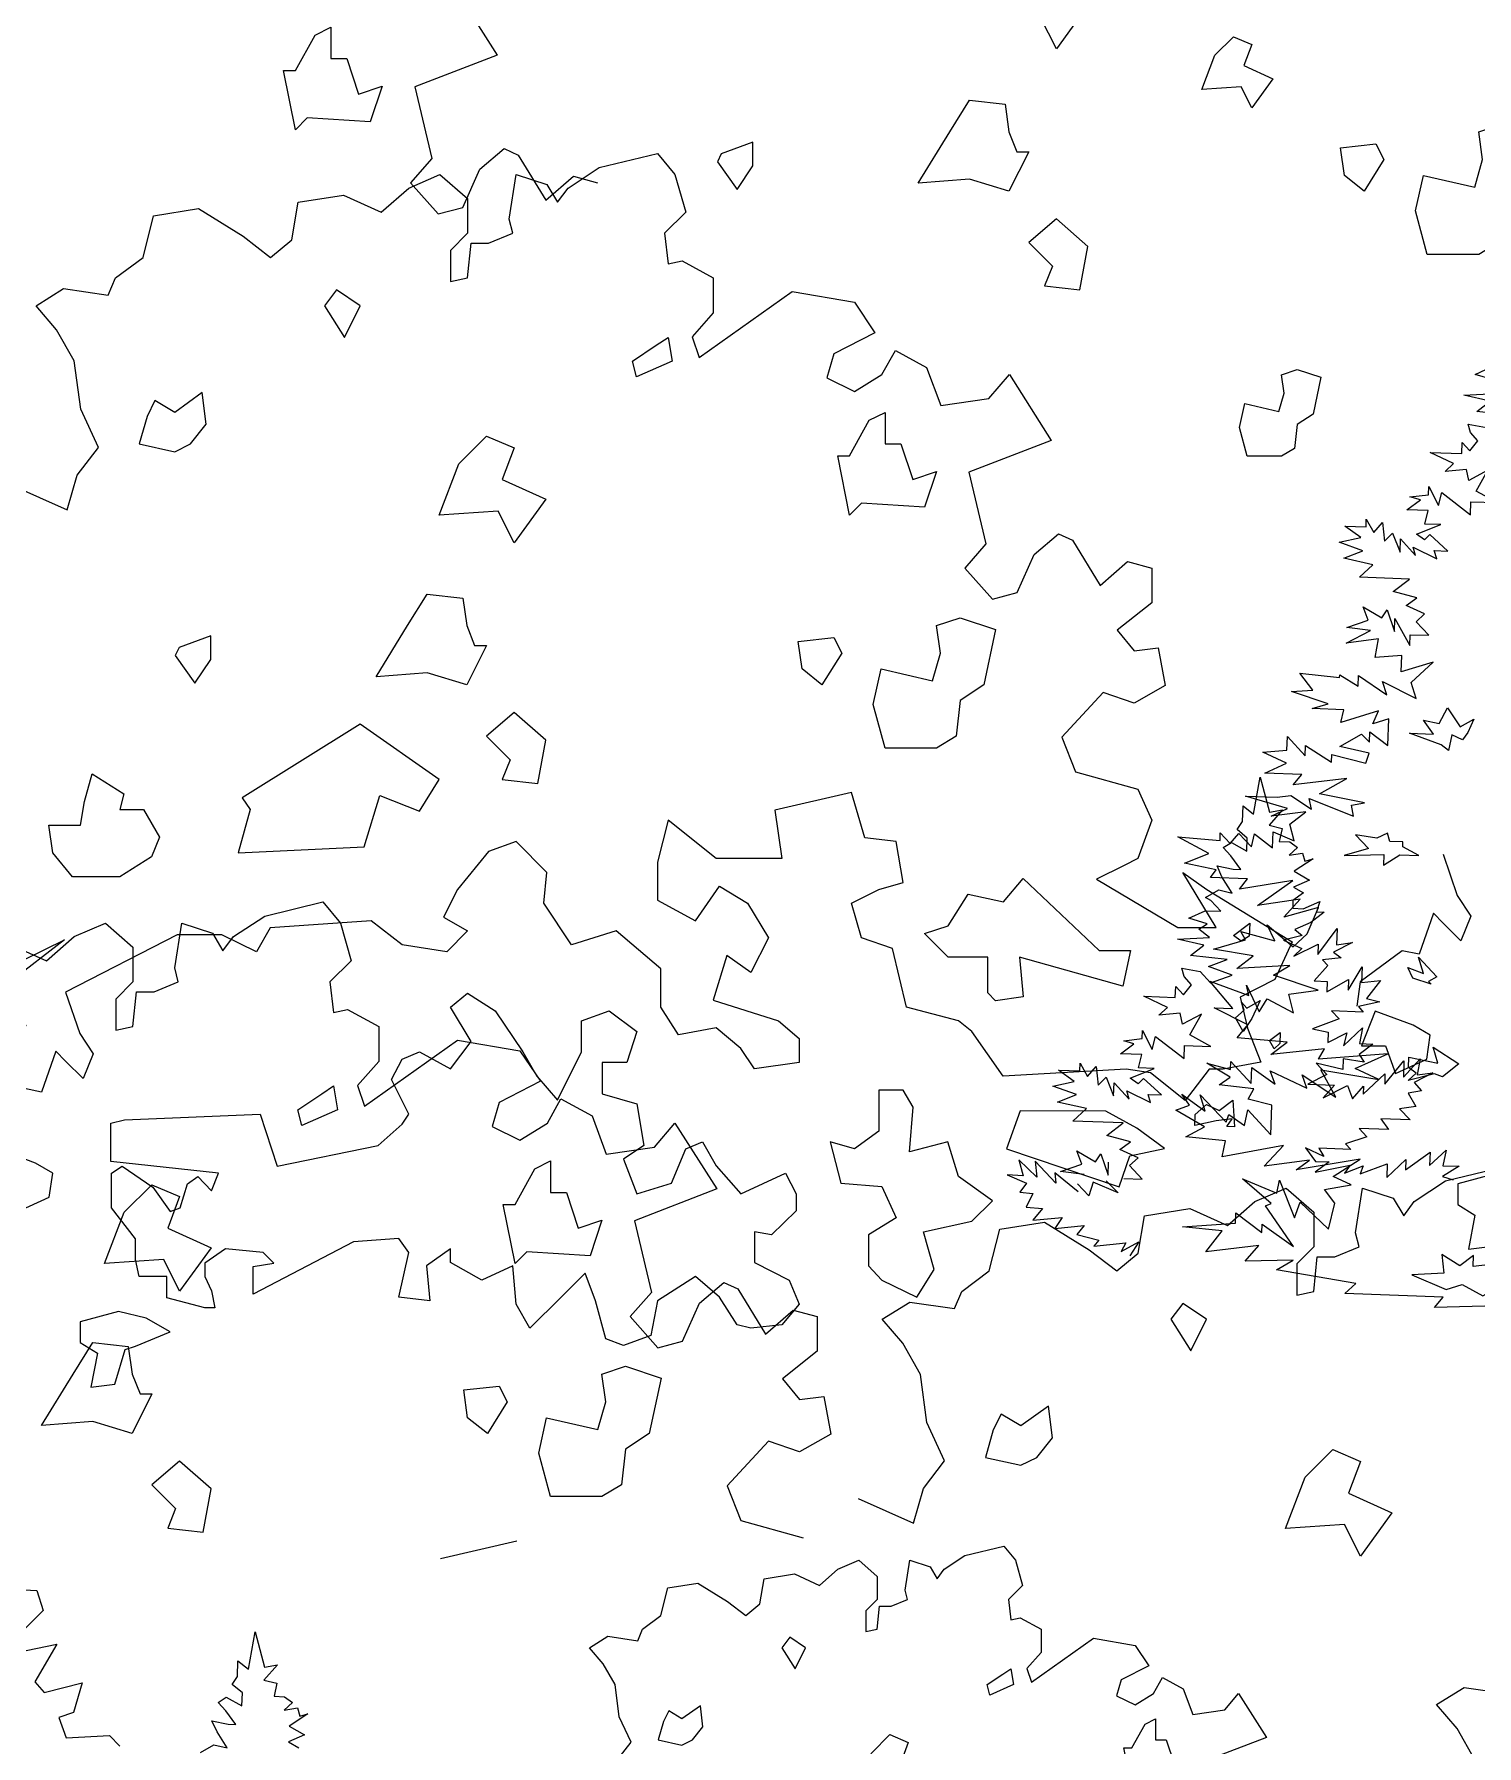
# Model space of a CAD drawing. Header units: inches. Extents: x -11 to 128, y 7 to 56.
# Drawn here: x 46.203 to 46.853, y 22.481 to 23.252 of the extents above; entities that cross this region are included whole.
import ezdxf

# ---------------------------------------------------------------- set-up
doc = ezdxf.new("R2010")
doc.units = ezdxf.units.IN
doc.header["$MEASUREMENT"] = 0
doc.layers.add('CAY', color=94, linetype='Continuous')
doc.layers.add('CAY-3', color=61, linetype='Continuous')
picture_1 = doc.add_image_def('image1.jpg', size_in_pixel=(1680, 1093))

# ---------------------------------------------------------------- blocks, each defined once
blk = doc.blocks.new('A$C76451831')
at = {"layer": 'CAY'}
for p, q in [((2471.8, 2031.9), (2478.5, 2069.3)), ((2478.5, 2069.3), (2487.7, 2034.1)), ((2460.6, 2024.6), (2461.2, 2040.4)), ((2461.2, 2040.4), (2471.8, 2031.9)), ((2500.9, 2036.3), (2487.3, 2020.9)), ((2487.7, 2034.1), (2500.9, 2036.3)), ((2455.4, 2016.6), (2460.6, 2024.6)), ((2465.5, 2008.1), (2455.4, 2016.6)), ((2487.3, 2020.9), (2500.3, 2017.8)), ((2500.3, 2017.8), (2497.6, 2004.7)), ((2441.2, 1998.5), (2449.5, 2003.7)), ((2449, 1990.1), (2441.2, 1998.5)), ((2449.5, 2003.7), (2465, 1995)), ((2465, 1995), (2465.5, 2008.1)), ((2497.6, 2004.7), (2508, 2004.3)), ((2515.9, 1998.6), (2507.5, 1990.8)), ((2507.5, 1990.8), (2520.7, 1993)), ((2508, 2004.3), (2515.9, 1998.6)), ((2520.7, 1993), (2523.1, 1984.8)), ((2435.1, 1980.1), (2451.3, 1976.8)), ((2440.1, 1969.1), (2435.1, 1980.1)), ((2459, 1976.6), (2449, 1990.1)), ((2451.3, 1976.8), (2459, 1976.6)), ((2531.4, 1987.2), (2512.4, 1974.7)), ((2512.4, 1974.7), (2527.9, 1966)), ((2523.1, 1984.8), (2531.4, 1987.2)), ((2450.4, 1952.9), (2440.1, 1969.1)), ((2527.9, 1966), (2511.8, 1958.9)), ((2511.8, 1958.9), (2522, 1953.1)), ((1479.9, 1929.8), (1538.3, 1944)), ((1538.3, 1944), (1555.9, 1922.7)), ((2423.5, 1948.4), (2437, 1956)), ((2428.9, 1945.4), (2423.5, 1948.4)), ((2438.9, 1934.7), (2428.9, 1945.4)), ((2437, 1956), (2450.4, 1952.9)), ((2511.3, 1945.3), (2511.1, 1937.6)), ((2522, 1953.1), (2511.3, 1945.3)), ((2521.5, 1937.2), (2538.1, 1944.4)), ((2538.1, 1944.4), (2535, 1934)), ((1448.6, 1909.2), (1479.9, 1929.8)), ((2407, 1927.6), (2423.1, 1935.2)), ((2425.3, 1922), (2407, 1927.6)), ((2423.1, 1935.2), (2438.9, 1934.7)), ((2511.1, 1937.6), (2521.5, 1937.2)), ((2529.2, 1923.4), (2513.1, 1916.2)), ((2542.7, 1933.8), (2529.2, 1923.4)), ((2535, 1934), (2542.7, 1933.8)), ((1261.1, 1885), (1288.9, 1909.2)), ((1288.9, 1909.2), (1320.1, 1922.7)), ((1320.1, 1922.7), (1347.8, 1898.6)), ((1389.7, 1877.9), (1396.8, 1922.7)), ((1396.8, 1922.7), (1427.4, 1912.7)), ((1427.4, 1912.7), (1438, 1895)), ((1438, 1895), (1448.6, 1909.2)), ((1555.9, 1922.7), (1566.6, 1885)), ((2395.4, 1906.7), (2427.6, 1908.3)), ((2421.9, 1900.8), (2395.4, 1906.7)), ((2417, 1916.8), (2425.3, 1922)), ((2427.6, 1908.3), (2417, 1916.8)), ((2520.6, 1910.5), (2501.8, 1905.7)), ((2501.8, 1905.7), (2520.1, 1897.4)), ((2513.1, 1916.2), (2520.6, 1910.5)), ((2536.2, 1891.4), (2555.7, 1917.4)), ((2555.7, 1917.4), (2555.1, 1901.1)), ((1223.4, 1902.1), (1261.1, 1885)), ((1347.8, 1898.6), (1347.8, 1863.8)), ((2408.4, 1890.4), (2421.9, 1900.8)), ((2445.4, 1886.4), (2408.4, 1890.4)), ((2512.1, 1889.5), (2536.6, 1901.8)), ((2520.1, 1897.4), (2512.1, 1889.5)), ((2536.6, 1901.8), (2536.2, 1891.4)), ((2571.1, 1903.3), (2552.1, 1893.5)), ((2552.1, 1893.5), (2559.6, 1887.8)), ((2555.1, 1901.1), (2571.1, 1903.3)), ((1393.2, 1863.8), (1389.7, 1877.9)), ((1566.6, 1885), (1545.3, 1863.8)), ((2402.2, 1869.3), (2399.8, 1877.6)), ((2399.8, 1877.6), (2418.2, 1874.2)), ((2418.2, 1874.2), (2428.7, 1862.9)), ((2426.6, 1879.3), (2445.4, 1886.4)), ((2450.3, 1870.4), (2426.6, 1879.3)), ((2546.2, 1880.1), (2532.6, 1864.8)), ((2559.6, 1887.8), (2541, 1885.8)), ((2541, 1885.8), (2546.2, 1880.1)), ((2566.7, 1855.4), (2580.6, 1878.9)), ((2580.6, 1878.9), (2580.1, 1863.1)), ((1347.8, 1863.8), (1330.7, 1846.6)), ((1369, 1853.7), (1393.2, 1863.8)), ((1545.3, 1863.8), (1548.9, 1833.1)), ((2393.3, 1848.3), (2393.7, 1859.2)), ((2393.7, 1859.2), (2401.6, 1850.7)), ((2401.6, 1850.7), (2409.6, 1860.9)), ((2409.6, 1860.9), (2402.2, 1869.3)), ((2428.7, 1862.9), (2450.3, 1870.4)), ((2532.6, 1864.8), (2545.7, 1864.3)), ((2545.3, 1853.9), (2567, 1866.3)), ((2545.7, 1864.3), (2545.3, 1853.9)), ((2567, 1866.3), (2566.7, 1855.4)), ((2580.1, 1863.1), (2599.2, 1865.2)), ((2599.2, 1865.2), (2585, 1847.1)), ((1330.7, 1846.6), (1330.7, 1815.4)), ((1347.8, 1818.9), (1351.4, 1853.7)), ((1351.4, 1853.7), (1369, 1853.7)), ((2361.6, 1849.4), (2393.3, 1848.3)), ((2385.3, 1838.2), (2361.6, 1849.4)), ((2376.8, 1830.3), (2385.3, 1838.2)), ((2598.4, 1843.9), (2577, 1839.2)), ((2577, 1839.2), (2581.8, 1833.6)), ((2585, 1847.1), (2598.4, 1843.9)), ((1548.9, 1833.1), (1563, 1836)), ((1563, 1836), (1594.3, 1818.9)), ((2398.2, 1832.3), (2376.8, 1830.3)), ((2400.5, 1821.3), (2398.2, 1832.3)), ((2419.5, 1831.5), (2400.5, 1821.3)), ((2407.9, 1810.6), (2419.5, 1831.5)), ((2557.5, 1826.7), (2530.9, 1816.8)), ((2581.8, 1833.6), (2550.1, 1834.7)), ((2550.1, 1834.7), (2557.5, 1826.7)), ((1330.7, 1815.4), (1347.8, 1818.9)), ((1580.1, 1739.3), (1673.3, 1805.4)), ((1594.3, 1818.9), (1594.3, 1784.1)), ((1673.3, 1805.4), (1735.8, 1794.7)), ((2341.5, 1804.8), (2360.1, 1806.9)), ((2351.8, 1801.7), (2341.5, 1804.8)), ((2360.1, 1806.9), (2360.4, 1815)), ((2360.4, 1815), (2370.2, 1796.1)), ((2370.2, 1796.1), (2373.4, 1809.1)), ((2373.4, 1809.1), (2402, 1786.8)), ((2428.8, 1799), (2407.9, 1810.6)), ((2530.9, 1816.8), (2546.6, 1813.5)), ((2546.6, 1813.5), (2546.3, 1803.1)), ((2546.3, 1803.1), (2565.2, 1812.8)), ((2562, 1799.8), (2581.2, 1817.7)), ((2565.2, 1812.8), (2562, 1799.8)), ((2581.2, 1817.7), (2577.9, 1802)), ((1735.8, 1794.7), (1756.4, 1764.1)), ((2338.3, 1791.8), (2351.8, 1801.7)), ((2359.6, 1791), (2338.3, 1791.8)), ((2356.4, 1777.5), (2359.6, 1791)), ((2402, 1786.8), (2402.5, 1799.9)), ((2402.5, 1799.9), (2428.8, 1799)), ((2561.5, 1786.7), (2561.2, 1775.8)), ((2582.7, 1783.2), (2561.5, 1786.7)), ((2591.5, 1801.5), (2577.6, 1791.1)), ((2577.6, 1791.1), (2582.7, 1783.2)), ((2577.9, 1802), (2591.5, 1801.5)), ((2622.1, 1768.2), (2639, 1786.7)), ((2639, 1786.7), (2635.8, 1770.5)), ((1594.3, 1784.1), (1573, 1759.9)), ((2292, 1763.9), (2276.1, 1775.3)), ((2276.1, 1775.3), (2297.4, 1774.6)), ((2297.4, 1774.6), (2297.7, 1782.3)), ((2297.7, 1782.3), (2305.3, 1768.9)), ((2305.3, 1768.9), (2313.9, 1779)), ((2313.9, 1779), (2315.9, 1760.3)), ((2347.9, 1767.4), (2372.2, 1777)), ((2372.2, 1777), (2356.4, 1777.5)), ((2545.1, 1770.9), (2526.2, 1761.2)), ((2561.2, 1775.8), (2534.7, 1782.2)), ((2534.7, 1782.2), (2545.1, 1770.9)), ((2581.6, 1751.1), (2603.6, 1771.6)), ((2603.3, 1761.2), (2622.6, 1784.5)), ((2603.6, 1771.6), (2603.3, 1761.2)), ((2622.6, 1784.5), (2622.1, 1768.2)), ((2651.7, 1772.6), (2632.8, 1762.9)), ((2635.8, 1770.5), (2651.7, 1772.6)), ((1573, 1759.9), (1580.1, 1739.3)), ((1756.4, 1764.1), (1715.1, 1742.8)), ((2270.6, 1759.2), (2292, 1763.9)), ((2294.3, 1750.7), (2270.6, 1759.2)), ((2315.9, 1760.3), (2323.9, 1768.2)), ((2323.9, 1768.2), (2331.4, 1749.4)), ((2331.4, 1749.4), (2331.9, 1762.5)), ((2331.9, 1762.5), (2347.1, 1746.1)), ((2347.1, 1746.1), (2344.7, 1754.4)), ((2344.7, 1754.4), (2368.3, 1742.7)), ((2355.9, 1761.7), (2347.9, 1767.4)), ((2361.5, 1766.9), (2355.9, 1761.7)), ((2379.5, 1750.4), (2361.5, 1766.9)), ((2526.2, 1761.2), (2552.9, 1760.2)), ((2552.9, 1760.2), (2541.6, 1747.5)), ((2541.6, 1747.5), (2566, 1759.8)), ((2566, 1759.8), (2571, 1746.5)), ((2571, 1746.5), (2581.9, 1759.2)), ((2581.9, 1759.2), (2581.6, 1751.1)), ((2640.2, 1754.5), (2627, 1752.2)), ((2627, 1752.2), (2634.6, 1738.8)), ((2632.8, 1762.9), (2640.2, 1754.5)), ((1715.1, 1742.8), (1708.1, 1718.6)), ((1763.5, 1722.2), (1777.1, 1746.4)), ((1777.1, 1746.4), (1808.3, 1729.3)), ((2275, 1743.2), (2294.3, 1750.7)), ((2304.2, 1736.7), (2275, 1743.2)), ((2290.6, 1724.1), (2304.2, 1736.7)), ((2365.9, 1750.9), (2379.5, 1750.4)), ((2368.3, 1742.7), (2365.9, 1750.9)), ((2634.6, 1738.8), (2618.3, 1736.6)), ((2618.3, 1736.6), (2628.7, 1725.4)), ((1708.1, 1718.6), (1735.8, 1705.1)), ((1735.8, 1705.1), (1763.5, 1722.2)), ((1808.3, 1729.3), (1822.5, 1690.9)), ((1870.8, 1698), (1891.4, 1722.2)), ((1891.4, 1722.2), (1933.3, 1656.1)), ((2340.9, 1722.3), (2290.6, 1724.1)), ((2324.6, 1709.7), (2340.9, 1722.3)), ((2577.7, 1716.8), (2585.5, 1708.3)), ((2607.1, 1715.7), (2577.7, 1716.8)), ((2628.7, 1725.4), (2599.3, 1726.4)), ((2599.3, 1726.4), (2607.1, 1715.7)), ((2348.4, 1703.5), (2324.6, 1709.7)), ((2337.7, 1695.7), (2348.4, 1703.5)), ((2585.5, 1708.3), (2564, 1701.4)), ((2564, 1701.4), (2569.2, 1695.7)), ((1822.5, 1690.9), (1870.8, 1698)), ((2236.3, 1685.2), (2240.6, 1669.3)), ((2254.4, 1667.9), (2236.3, 1685.2)), ((2252.8, 1684.1), (2254.4, 1667.9)), ((2273.6, 1662), (2252.8, 1684.1)), ((2294.6, 1694.5), (2313.2, 1683.4)), ((2299.6, 1681.1), (2294.6, 1694.5)), ((2313.2, 1683.4), (2318.5, 1691.4)), ((2318.5, 1691.4), (2325.9, 1669.8)), ((2325.9, 1669.8), (2326.4, 1682.9)), ((2356, 1687.3), (2337.7, 1695.7)), ((2347.5, 1679.5), (2356, 1687.3)), ((2524, 1697.3), (2533.9, 1683.8)), ((2542.3, 1688.5), (2524, 1697.3)), ((2547.5, 1683.4), (2533.6, 1673)), ((2533.9, 1683.8), (2547.5, 1683.4)), ((2569.2, 1695.7), (2537.1, 1696.9)), ((2537.1, 1696.9), (2542.3, 1688.5)), ((2605.4, 1667.7), (2624.6, 1685.6)), ((2624.3, 1675.2), (2648.9, 1693)), ((2624.6, 1685.6), (2624.3, 1675.2)), ((2648.4, 1679.8), (2664.8, 1695.1)), ((2648.9, 1693), (2648.4, 1679.8)), ((2664.8, 1695.1), (2661.6, 1679.4)), ((2224.6, 1670.4), (2244.1, 1661.9)), ((2240.6, 1669.3), (2224.6, 1670.4)), ((2272.6, 1672.4), (2273.6, 1662)), ((2295.9, 1653.3), (2272.6, 1672.4)), ((2278, 1673.7), (2299.6, 1681.1)), ((2301.9, 1670.6), (2278, 1673.7)), ((2341.7, 1666.5), (2360.2, 1665.9)), ((2360.2, 1665.9), (2347.5, 1679.5)), ((2533.6, 1673), (2568.7, 1679.9)), ((2568.7, 1679.9), (2563, 1671.9)), ((2563, 1671.9), (2581.8, 1679.4)), ((2578.8, 1671.4), (2605.9, 1681.3)), ((2581.8, 1679.4), (2578.8, 1671.4)), ((2605.9, 1681.3), (2605.4, 1667.7)), ((2677.9, 1678.8), (2661.2, 1668.5)), ((2661.2, 1668.5), (2672, 1665.4)), ((2661.6, 1679.4), (2677.9, 1678.8)), ((2664.3, 1664.1), (2722.6, 1678.3)), ((1933.3, 1656.1), (1850.8, 1624.3)), ((2244.1, 1661.9), (2237.2, 1653)), ((2237.2, 1653), (2250.5, 1651.6)), ((2250.5, 1651.6), (2243.7, 1637.7)), ((2306.7, 1649.3), (2295.1, 1661.4)), ((2310.8, 1662.9), (2306.7, 1649.3)), ((2336, 1652.2), (2310.8, 1662.9)), ((2323.9, 1664.2), (2336, 1652.2)), ((2473.2, 1643.5), (2504.5, 1657)), ((2504.5, 1657), (2532.2, 1632.9)), ((2574, 1612.2), (2581.1, 1657)), ((2581.1, 1657), (2611.8, 1647)), ((2633, 1643.5), (2664.3, 1664.1)), ((2243.7, 1637.7), (2260.2, 1636.6)), ((2260.2, 1636.6), (2250.4, 1624.7)), ((2362.4, 1629.3), (2407.8, 1636.4)), ((2407.8, 1636.4), (2445.5, 1619.3)), ((2445.5, 1619.3), (2473.2, 1643.5)), ((2532.2, 1632.9), (2532.2, 1598.1)), ((2611.8, 1647), (2622.4, 1629.3)), ((2622.4, 1629.3), (2633, 1643.5)), ((1850.8, 1624.3), (1867.9, 1552.3)), ((2206.7, 1573.9), (2217.3, 1615.8)), ((2217.3, 1615.8), (2262.1, 1622.8)), ((2250.4, 1624.7), (2279.7, 1627.6)), ((2262.1, 1622.8), (2306.9, 1595.1)), ((2279.7, 1627.6), (2272.6, 1616.4)), ((2272.6, 1616.4), (2301.9, 1619.3)), ((2301.9, 1619.3), (2294.6, 1610.4)), ((2355.9, 1591.6), (2362.4, 1629.3)), ((2294.6, 1610.4), (2316.5, 1604.8)), ((2316.5, 1604.8), (2311.6, 1598.8)), ((2311.6, 1598.8), (2343.6, 1601.9)), ((2339, 1593.3), (2356.7, 1603.2)), ((2343.6, 1601.9), (2339, 1593.3)), ((2356.7, 1603.2), (2347.6, 1589.1)), ((2532.2, 1598.1), (2515.1, 1580.9)), ((2553.4, 1588), (2577.6, 1598.1)), ((2577.6, 1598.1), (2574, 1612.2)), ((2306.9, 1595.1), (2334.7, 1573.9)), ((2334.7, 1573.9), (2355.9, 1591.6)), ((2515.1, 1580.9), (2515.1, 1549.7)), ((2532.2, 1553.2), (2535.7, 1588)), ((2535.7, 1588), (2553.4, 1588)), ((1916.2, 1541.7), (1940.4, 1562.3)), ((1940.4, 1562.3), (1954.5, 1555.8)), ((2179, 1553.2), (2206.7, 1573.9)), ((1867.9, 1552.3), (1846.6, 1528.1)), ((1954.5, 1555.8), (1982.2, 1510.4)), ((2171.9, 1536.1), (2179, 1553.2)), ((2515.1, 1549.7), (2532.2, 1553.2)), ((1846.6, 1528.1), (1874.3, 1496.9)), ((1899.1, 1503.3), (1916.2, 1541.7)), ((1982.2, 1510.4), (2010, 1534.6)), ((2010, 1534.6), (2034.1, 1528.1)), ((2034.1, 1528.1), (2034.1, 1493.3)), ((2099.4, 1525.5), (2127.1, 1542.6)), ((2127.1, 1542.6), (2171.9, 1536.1)), ((2120, 1501.3), (2099.4, 1525.5)), ((1874.3, 1496.9), (1899.1, 1503.3)), ((2137.7, 1470.1), (2120, 1501.3)), ((2034.1, 1493.3), (1999.3, 1465.6)), ((1999.3, 1465.6), (2016.4, 1445)), ((2144.2, 1421.7), (2137.7, 1470.1)), ((2016.4, 1445), (2040.6, 1447.9)), ((2040.6, 1447.9), (2047.7, 1410.1)), ((3075.8, 1456.5), (3117.7, 1390.4)), ((2047.7, 1410.1), (2016.4, 1392.5)), ((2161.9, 1383.3), (2144.2, 1421.7)), ((1985.2, 1403.1), (1943.9, 1358.2)), ((2016.4, 1392.5), (1985.2, 1403.1)), ((2140.7, 1355.6), (2161.9, 1383.3)), ((3117.7, 1390.4), (3035.1, 1358.6)), ((1943.9, 1358.2), (1957.5, 1323.4)), ((3035.1, 1358.6), (3052.2, 1286.6)), ((2075.2, 1345.6), (2130.6, 1320.8)), ((2130.6, 1320.8), (2140.7, 1355.6)), ((1957.5, 1323.4), (2020, 1306.3)), ((1732.8, 1302.8), (1656.2, 1285.1)), ((3052.2, 1286.6), (3031, 1262.4)), ((3915.1, 501.1), (3898, 463.3)), ((3898, 463.3), (3863.2, 445.6)), ((3863.2, 445.6), (3870.3, 414.4)), ((3870.3, 414.4), (3883.8, 380.2)), ((3883.8, 380.2), (3846.1, 373.1)), ((3831.9, 373.1), (3807.8, 341.8)), ((3846.1, 373.1), (3831.9, 373.1))]:
    blk.add_line(p, q, dxfattribs=at)
for points in [[(2451.7, 1910.2), (2468, 1922.8), (2467.5, 1909.6), (2459.2, 1904.5)], [(2453.8, 1827.6), (2462.2, 1835.5), (2459.8, 1843.3), (2465, 1837.6), (2478.4, 1845.3), (2470.1, 1827), (2461.5, 1814.2)], [(1537.1, 1751.5), (1548.9, 1759.4), (1552.9, 1735.6), (1517.3, 1719.8), (1513.3, 1735.6)], [(2452.7, 1718.4), (2445, 1718.7), (2450.2, 1726.6), (2434.3, 1724.5), (2412.8, 1719.8), (2413.2, 1730.7), (2424.4, 1740.7), (2437.4, 1734.8), (2450.9, 1745.2)], [(1750.8, 1676.2), (1766.7, 1684.2), (1766.7, 1652.5), (1782.5, 1652.5), (1794.4, 1616.8), (1818.1, 1624.8), (1806.3, 1589.1), (1742.9, 1593.1), (1731.1, 1581.2), (1719.2, 1640.6), (1731.1, 1640.6)], [(1339.1, 1632.7), (1366.8, 1660.4), (1394.5, 1648.5), (1382.7, 1616.8), (1426.2, 1597), (1394.5, 1553.5), (1378.7, 1585.2), (1319.3, 1581.2)], [(2424.5, 1525.4), (2400.8, 1541.2), (2388.9, 1525.4), (2408.7, 1493.7)], [(1287.7, 1470.3), (1307.5, 1502), (1343.1, 1498), (1347, 1470.3), (1355, 1450.5), (1366.8, 1450.5), (1347, 1410.9), (1307.5, 1422.8), (1256, 1418.8)], [(3623.3, 1475.7), (3651, 1503.4), (3678.7, 1491.5), (3666.8, 1459.8), (3710.3, 1440), (3678.7, 1396.5), (3662.8, 1428.1), (3603.5, 1424.2)], [(1754.8, 1391.1), (1762.7, 1426.7), (1814.2, 1414.8), (1822.1, 1442.6), (1818.1, 1470.3), (1841.9, 1478.2), (1877.5, 1466.3), (1865.7, 1410.9), (1841.9, 1395), (1837.9, 1359.4), (1818.1, 1347.5), (1766.7, 1347.5)], [(1683.5, 1426.7), (1679.6, 1454.5), (1715.2, 1458.4), (1723.1, 1442.6), (1703.3, 1410.9)], [(2270.1, 1406.6), (2266.2, 1438.3), (2238.4, 1418.5), (2218.7, 1430.3), (2210.7, 1414.5), (2202.8, 1386.8), (2238.4, 1378.9), (2254.3, 1386.8)], [(2935.2, 1410.5), (2951, 1418.5), (2951, 1386.8), (2966.9, 1386.8), (2978.8, 1351.1), (3002.5, 1359.1), (2990.6, 1323.4), (2927.3, 1327.4), (2915.4, 1315.5), (2903.5, 1374.9), (2915.4, 1374.9)], [(3837.8, 1390.3), (3856.3, 1408.8), (3874.8, 1400.9), (3866.9, 1379.8), (3895.9, 1366.6), (3874.8, 1337.5), (3864.2, 1358.6), (3824.6, 1356)], [(2523.5, 1367), (2551.2, 1394.7), (2578.9, 1382.8), (2567, 1351.1), (2610.6, 1331.3), (2578.9, 1287.8), (2563.1, 1319.5), (2503.7, 1315.5)], [(1418.3, 1311.9), (1426.2, 1355.4), (1394.5, 1383.2), (1366.8, 1359.4), (1390.6, 1335.6), (1382.7, 1315.8)], [(3571.8, 1313.3), (3591.6, 1345), (3627.2, 1341), (3631.2, 1313.3), (3639.1, 1293.5), (3651, 1293.5), (3631.2, 1253.9), (3591.6, 1265.8), (3540.1, 1261.8)], [(4038.9, 1234.1), (4046.9, 1269.7), (4098.3, 1257.8), (4106.2, 1285.6), (4102.3, 1313.3), (4126, 1321.2), (4161.7, 1309.3), (4149.8, 1253.9), (4126, 1238), (4122.1, 1202.4), (4102.3, 1190.5), (4050.8, 1190.5)], [(3342.6, 1291.2), (3338.7, 1283.3), (3358.5, 1255.6), (3374.3, 1279.3), (3374.3, 1303.1)], [(3967.7, 1269.7), (3963.7, 1297.4), (3999.3, 1301.4), (4007.3, 1285.6), (3987.5, 1253.9)], [(3702.4, 1154.9), (3710.3, 1198.4), (3678.7, 1226.2), (3651, 1202.4), (3674.7, 1178.6), (3666.8, 1158.8)], [(2022.5, 1195.9), (2006.6, 1206.4), (1998.7, 1195.9), (2011.9, 1174.8)], [(2220.4, 1169.5), (2228.3, 1174.8), (2231, 1158.9), (2207.2, 1148.4), (2204.6, 1158.9)], [(1919.5, 1116.7), (1916.9, 1137.8), (1898.4, 1124.6), (1885.2, 1132.5), (1880, 1122), (1874.7, 1103.5), (1898.4, 1098.2), (1909, 1103.5)], [(2362.9, 1119.3), (2373.5, 1124.6), (2373.5, 1103.5), (2384.1, 1103.5), (2392, 1079.7), (2407.8, 1085), (2399.9, 1061.2), (2357.7, 1063.9), (2349.7, 1055.9), (2341.8, 1095.6), (2349.7, 1095.6)], [(2088.5, 1090.3), (2106.9, 1108.8), (2125.4, 1100.8), (2117.5, 1079.7), (2146.5, 1066.5), (2125.4, 1037.5), (2114.9, 1058.6), (2075.3, 1055.9)], [(3862.3, 1017), (3867.6, 1040.8), (3901.9, 1032.9), (3907.2, 1051.4), (3904.5, 1069.8), (3920.4, 1075.1), (3944.1, 1067.2), (3936.2, 1030.2), (3920.4, 1019.7), (3917.7, 995.9), (3904.5, 988), (3870.2, 988)], [(4064.6, 698.7), (4032.9, 710.2), (4056.9, 709.4), (4046.9, 723.3), (4062.7, 720.1), (4070.9, 735.6), (4083.8, 716.6), (4097.3, 724.3), (4091.3, 710.9), (4086.1, 703.4), (4075.4, 708.7), (4072.1, 693)], [(4013.2, 601.7), (4010.8, 609.9), (4000.2, 604.8), (3978.6, 608.3), (3991.7, 594.7), (3967.4, 587.4), (4007.3, 588.7), (4006.9, 577.9), (4023.2, 588.2), (4042.2, 587.5), (4026.2, 596.2), (4026.3, 601.2)], [(4054.6, 458.4), (4036.2, 464.5), (4031.1, 475.1), (4046.8, 469.1), (4041.9, 485.6), (4060.3, 465.9), (4052, 461.2)], [(4032, 374.8), (4032.4, 385.2), (4061.2, 379.2), (4056.8, 395.2), (4082.5, 378.5), (4066.1, 365.4), (4058.1, 368.4), (4031.6, 361.7), (4039.5, 369.1)], [(4138.2, 144.9), (4133.9, 163.6), (4114.9, 167), (4134.4, 179.5), (4096.7, 175.3), (4097, 186.2), (4083.5, 175.8), (4065.4, 187.3), (4067.4, 168.6), (4035.2, 167), (4069.6, 152.2), (4085.6, 157.1), (4106.5, 146), (4119.9, 153.2)]]:
    blk.add_lwpolyline(points, close=True, dxfattribs=at)
for points in [[(2492.6, 1796.8), (2487.9, 1805.1), (2498.6, 1812.9), (2498.2, 1802), (2492.6, 1796.8)], [(1232.4, 1254.5), (1251.4, 1253.4), (1257.7, 1233.4), (1232.4, 1208)], [(1240.8, 1193.3), (1271.4, 1199.6), (1249.3, 1161.6), (1258.8, 1151.1), (1296.7, 1160.6), (1288.3, 1131.1), (1273.5, 1125.8), (1280.9, 1105.7), (1324.2, 1107.9), (1334.7, 1097.3)], [(1833.2, 1082.7), (1847.4, 1101.2), (1835.6, 1126.7), (1831.3, 1159), (1819.5, 1179.8), (1805.7, 1196), (1824.2, 1207.4), (1854.1, 1203), (1858.8, 1214.4), (1877.3, 1228.2), (1884.3, 1256.1), (1914.2, 1260.8), (1944.1, 1242.4), (1962.6, 1228.2), (1976.7, 1240), (1981, 1265.2), (2011.3, 1269.9), (2036.5, 1258.5), (2054.9, 1274.6), (2075.8, 1283.7), (2094.3, 1267.5), (2094.3, 1244.3), (2082.9, 1232.9), (2082.9, 1212.1), (2094.3, 1214.4), (2096.6, 1237.6), (2108.4, 1237.6), (2124.5, 1244.3), (2122.2, 1253.8), (2126.9, 1283.7), (2147.3, 1277), (2154.4, 1265.2), (2161.5, 1274.6), (2182.3, 1288.4), (2221.2, 1297.8), (2233, 1283.7), (2240.1, 1258.5), (2225.9, 1244.3), (2228.3, 1223.9), (2237.7, 1225.8), (2258.6, 1214.4), (2258.6, 1191.2), (2244.4, 1175.1), (2249.1, 1161.4), (2311.2, 1205.4), (2352.9, 1198.3), (2366.7, 1177.9), (2339.1, 1163.7), (2334.4, 1147.6), (2352.9, 1138.5), (2371.4, 1149.9), (2380.4, 1166.1), (2401.2, 1154.7), (2410.7, 1129.1), (2442.9, 1133.8), (2456.7, 1149.9), (2484.6, 1105.9), (2429.6, 1084.7)], [(1415.5, 1090.9), (1428.9, 1098.6), (1442.4, 1095.4), (1432.1, 1111.6), (1427, 1122.6), (1443.2, 1119.4), (1450.9, 1119.1), (1441, 1132.6), (1433.1, 1141), (1441.4, 1146.2), (1457, 1137.5), (1457.5, 1150.6), (1447.3, 1159.1), (1452.6, 1167.1), (1453.1, 1182.9), (1463.7, 1174.4), (1470.5, 1211.8), (1479.7, 1176.6), (1492.9, 1178.8), (1479.2, 1163.4), (1492.2, 1160.3), (1489.5, 1147.2), (1499.9, 1146.8), (1507.9, 1141.1), (1499.4, 1133.3), (1512.7, 1135.5), (1515.1, 1127.3), (1523.3, 1129.7), (1504.3, 1117.2), (1519.9, 1108.5), (1503.8, 1101.4), (1514, 1095.6)], [(4146.1, 136.4), (4058.1, 134.1), (4066.6, 144.6), (3967.9, 148.1), (3979.1, 158.1), (3899.4, 171.8), (3916.1, 181.6), (3868, 180.6), (3881.7, 196.4), (3828.5, 190.1), (3845, 210.9), (3805.3, 215), (3858.5, 218.6), (3858.8, 229), (3884.9, 209.5), (3885.2, 217.6), (3916.5, 195.2), (3888.5, 236.1), (3894, 238.6), (3865.5, 263.2), (3899.8, 248.8), (3902.6, 261.9), (3917.6, 224.2), (3923.1, 239.9), (3951.6, 212.6), (3957.9, 238.7), (3947.6, 252.6), (3974.4, 257.1), (3956.2, 265.5), (3983.5, 283.1), (3919.2, 272.2), (3932.7, 282.1), (3887.2, 276), (3906.5, 296.7), (3844.9, 285.2), (3848.2, 301.4), (3808.5, 305.5), (3827.4, 315.3), (3798.5, 332.2), (3812.3, 337.1), (3804.5, 348.3), (3827.9, 331.1), (3823.1, 347.6), (3848.9, 320), (3851.8, 327.6), (3867.3, 316.6), (3870.6, 332.4), (3893.7, 307.5), (3894.8, 337), (3871, 343.2), (3876.8, 353.5), (3842, 357.4), (3853.2, 365.2), (3829.6, 379.1), (3853.4, 372.9), (3853.7, 381), (3874.2, 359), (3874.8, 374.8), (3898.2, 358.2), (3893.2, 371.5), (3929.8, 354.3), (3925.3, 367.6), (3958.9, 345.2), (3944, 372.4), (4002.2, 362.7), (3978.5, 373.9), (4011.2, 388.7), (3941.7, 383.4), (3947.5, 393.6), (3893.8, 387.8), (3910.1, 400.4), (3860, 404.8), (3870.8, 417.6), (3837, 434.6), (3855.6, 434), (3832.5, 461.5), (3871.9, 447), (3869.5, 457.5), (3882.2, 430.8), (3890.3, 443.7), (3916.6, 429.6), (3911.8, 448.3), (3941.4, 452.3), (3896.6, 467.5), (3912.8, 477.3), (3859.7, 474.2), (3876, 486.8), (3836.3, 493.6), (3868.4, 502.9), (3863.7, 511.2), (3897.8, 501.9), (3890.2, 518), (3916.2, 495.8), (3930.2, 508.9), (3941.6, 535.3), (3906.8, 525.6), (3923.3, 543.6), (3880.5, 537.4), (3915.8, 562.4), (3862.5, 553.9), (3870.5, 564), (3833.4, 565.3), (3839.1, 573.3), (3807.2, 579.8), (3831.5, 589.4), (3800.4, 606.4), (3842.9, 602.6), (3843.1, 610.3), (3853.2, 599.5), (3861.7, 609.7), (3874.4, 596.1), (3877.5, 609.1), (3895.6, 595.3), (3896.2, 611.2), (3917.2, 602.3), (3912.8, 618.8), (3929.1, 631.3), (3894, 627.1), (3910.6, 634.7), (3868.4, 647.1), (3900.1, 646), (3913.8, 647.7), (3934.6, 633.9), (3932.3, 644.8), (3976.9, 627), (3974.6, 637.9), (3987.8, 640.2), (3942.8, 649.4), (3970.1, 664.8), (3916.4, 658.5), (3924.9, 668.7), (3887.8, 670), (3909.5, 680.1), (3885.8, 691.3), (3909.9, 693.2), (3910.4, 706.8), (3928.3, 687.6), (3928.7, 698), (3954.8, 681.2), (3955.1, 688.9), (3989.2, 680), (3992.3, 690.3), (3963.1, 696.8), (3984.8, 709.2), (3992.7, 701.2), (3993, 711.6), (4011.1, 697.8), (4012.1, 724.6), (3996, 719.7), (4001.9, 732.6), (3963.9, 720.8), (3967.1, 733.8), (3935.4, 734.9), (3951.4, 739.8), (3914.7, 752), (3936, 753.5), (3923, 770.3), (3962.8, 766.2), (3962.9, 768.9), (3981.5, 757.4), (3981.9, 768.2), (4010.2, 748.6), (4005.7, 761.9), (4039.5, 744.9), (4034.6, 760.9), (4056.7, 781.5), (4024.6, 771.7), (4025.2, 788), (3998.4, 786.2), (4001.7, 804.7), (3969.4, 800.4), (3993.9, 813.1), (3970, 816.2), (3991.5, 823.6), (3986.5, 837), (4005.2, 825.9), (4010.4, 833.9), (4017.9, 812.3), (4018.3, 825.4), (4033.2, 798.2), (4033.6, 809), (4052.2, 808.4), (4039.5, 822), (4047.9, 829.8), (4029.6, 838.2), (4040.3, 846), (4016.5, 852.2), (4032.8, 864.8), (3982.6, 866.6), (3996.2, 879.2), (3966.9, 885.7), (3986.2, 893.2), (3962.5, 901.7), (3984, 906.4), (3968.1, 917.8), (3989.3, 917.1), (3989.6, 924.8), (3997.3, 911.4), (4005.8, 921.5), (4007.9, 902.9), (4015.9, 910.7), (4023.4, 891.9), (4023.8, 905), (4039.1, 888.6), (4036.7, 896.9), (4060.3, 885.2), (4057.8, 893.4), (4071.4, 892.9), (4053.4, 909.4), (4047.8, 904.2), (4039.8, 909.9), (4064.2, 919.5), (4048.4, 920), (4051.5, 933.5), (4030.3, 934.3), (4043.8, 944.2), (4033.4, 947.3), (4052.1, 949.4), (4052.4, 957.5), (4062.1, 938.6), (4065.3, 951.6), (4094, 929.3), (4094.4, 942.4), (4120.7, 941.5), (4099.8, 953.1), (4111.4, 974), (4092.5, 963.8), (4090.1, 974.8), (4068.8, 972.8), (4077.2, 980.7), (4053.6, 991.9), (4085.3, 990.8), (4085.6, 1001.7), (4093.5, 993.3), (4101.6, 1003.4), (4094.2, 1011.8), (4091.7, 1020.1), (4110.2, 1016.7)], [(4137.3, 1028.9), (4100.3, 1032.9), (4113.8, 1043.3), (4087.3, 1049.2), (4119.5, 1050.8)], [(4117.3, 1064.5), (4098.9, 1070.1), (4115, 1077.7)]]:
    blk.add_lwpolyline(points, dxfattribs=at)
at = {"layer": 'CAY-3'}
for p, q in [((3100.6, 1276), (3124.7, 1296.6)), ((3124.7, 1296.6), (3138.9, 1290.1)), ((3138.9, 1290.1), (3166.6, 1244.7)), ((3220.2, 1277.6), (3278.5, 1291.8)), ((3278.5, 1291.8), (3296.2, 1270.6)), ((3029.1, 1257), (3060.4, 1270.6)), ((3060.4, 1270.6), (3088.1, 1246.4)), ((3083.5, 1237.6), (3100.6, 1276)), ((3130, 1225.7), (3137, 1270.6)), ((3137, 1270.6), (3167.7, 1260.5)), ((3188.9, 1257), (3220.2, 1277.6)), ((3296.2, 1270.6), (3306.9, 1232.8)), ((3001.4, 1232.8), (3029.1, 1257)), ((3031, 1262.4), (3058.7, 1231.2)), ((3166.6, 1244.7), (3194.3, 1268.9)), ((3167.7, 1260.5), (3178.3, 1242.8)), ((3178.3, 1242.8), (3188.9, 1257)), ((3194.3, 1268.9), (3218.5, 1262.4)), ((2773.2, 1229.3), (2818.1, 1236.4)), ((2818.1, 1236.4), (2862.9, 1208.6)), ((2911.8, 1205.1), (2918.3, 1242.8)), ((2918.3, 1242.8), (2963.7, 1249.9)), ((2963.7, 1249.9), (3001.4, 1232.8)), ((3058.7, 1231.2), (3083.5, 1237.6)), ((3088.1, 1246.4), (3088.1, 1211.6)), ((2762.6, 1187.4), (2773.2, 1229.3)), ((3133.5, 1211.6), (3130, 1225.7)), ((3306.9, 1232.8), (3285.6, 1211.6)), ((2862.9, 1208.6), (2890.6, 1187.4)), ((2890.6, 1187.4), (2911.8, 1205.1)), ((3088.1, 1211.6), (3071, 1194.5)), ((3109.3, 1201.6), (3133.5, 1211.6)), ((3285.6, 1211.6), (3289.2, 1180.9)), ((2734.9, 1166.8), (2762.6, 1187.4)), ((3071, 1194.5), (3071, 1163.2)), ((3088.1, 1166.8), (3091.6, 1201.6)), ((3091.6, 1201.6), (3109.3, 1201.6)), ((3289.2, 1180.9), (3303.3, 1183.9)), ((3303.3, 1183.9), (3334.6, 1166.8)), ((2655.3, 1139), (2683, 1156.1)), ((2683, 1156.1), (2727.8, 1149.6)), ((2727.8, 1149.6), (2734.9, 1166.8)), ((3071, 1163.2), (3088.1, 1166.8)), ((3320.4, 1087.1), (3413.6, 1153.2)), ((3334.6, 1166.8), (3334.6, 1131.9)), ((3413.6, 1153.2), (3476.1, 1142.6)), ((2676, 1114.8), (2655.3, 1139)), ((3476.1, 1142.6), (3496.7, 1111.9)), ((3334.6, 1131.9), (3313.3, 1107.8)), ((2693.6, 1083.6), (2676, 1114.8)), ((3313.3, 1107.8), (3320.4, 1087.1)), ((3496.7, 1111.9), (3455.4, 1090.7)), ((2700.1, 1035.2), (2693.6, 1083.6)), ((3455.4, 1090.7), (3448.4, 1066.5)), ((3503.8, 1070), (3517.3, 1094.2)), ((3517.3, 1094.2), (3548.6, 1077.1)), ((3448.4, 1066.5), (3476.1, 1052.9)), ((3476.1, 1052.9), (3503.8, 1070)), ((3548.6, 1077.1), (3562.7, 1038.8)), ((3611.1, 1045.8), (3631.7, 1070)), ((3631.7, 1070), (3673.6, 1003.9)), ((2717.8, 996.9), (2700.1, 1035.2)), ((3562.7, 1038.8), (3611.1, 1045.8)), ((2696.6, 969.1), (2717.8, 996.9)), ((3673.6, 1003.9), (3591, 972.1)), ((2686.6, 934.3), (2696.6, 969.1)), ((3591, 972.1), (3608.1, 900.1)), ((2631.1, 959.1), (2686.6, 934.3)), ((3656.5, 889.5), (3680.7, 910.2)), ((3680.7, 910.2), (3694.8, 903.7)), ((3608.1, 900.1), (3586.9, 875.9)), ((3694.8, 903.7), (3722.5, 858.3)), ((3586.9, 875.9), (3614.6, 844.7)), ((3639.4, 851.2), (3656.5, 889.5)), ((3722.5, 858.3), (3750.2, 882.4)), ((3750.2, 882.4), (3774.4, 875.9)), ((3774.4, 875.9), (3774.4, 841.1)), ((3614.6, 844.7), (3639.4, 851.2)), ((3774.4, 841.1), (3739.6, 813.4)), ((3739.6, 813.4), (3756.7, 792.8)), ((3756.7, 792.8), (3780.9, 795.7)), ((3780.9, 795.7), (3788, 758)), ((3788, 758), (3756.7, 740.3)), ((3725.5, 750.9), (3684.2, 706.1)), ((3756.7, 740.3), (3725.5, 750.9)), ((3684.2, 706.1), (3697.8, 671.3)), ((3697.8, 671.3), (3760.3, 654.2)), ((3760.3, 654.2), (3774.4, 622.9)), ((3473.1, 650.6), (3396.5, 632.9)), ((3486.7, 605.2), (3473.1, 650.6)), ((3289.2, 622.9), (3278.5, 581)), ((3337.5, 584.6), (3289.2, 622.9)), ((3396.5, 632.9), (3403.5, 584.6)), ((3774.4, 622.9), (3760.3, 584.6)), ((3137, 601.7), (3109.3, 591.6)), ((3167.7, 570.4), (3137, 601.7)), ((3517.9, 601.7), (3486.7, 605.2)), ((3525, 560.4), (3517.9, 601.7)), ((3109.3, 591.6), (3078.1, 553.3)), ((3403.5, 584.6), (3337.5, 584.6)), ((3760.3, 584.6), (3746.7, 577.5)), ((3164.8, 539.7), (3167.7, 570.4)), ((3278.5, 581), (3278.5, 542.7)), ((3746.7, 577.5), (3719, 563.9)), ((3839, 515.2), (3805.7, 570.4)), ((3805.7, 570.4), (3829.8, 553.3)), ((3078.1, 553.3), (3063.9, 525.6)), ((3316.9, 522), (3341, 556.8)), ((3341, 556.8), (3368.8, 539.7)), ((3473.1, 539.7), (3500.8, 553.3)), ((3500.8, 553.3), (3525, 560.4)), ((3719, 563.9), (3800.7, 515.2)), ((3829.8, 553.3), (3915.1, 501.1)), ((3192.5, 497.8), (3164.8, 539.7)), ((3278.5, 542.7), (3316.9, 522)), ((3368.8, 539.7), (3390, 504.9)), ((3483.1, 504.9), (3473.1, 539.7)), ((2991.4, 522), (2890.2, 514.9)), ((3022.7, 497.8), (2991.4, 522)), ((3063.9, 525.6), (3088.1, 512)), ((3800.7, 515.2), (3839, 515.2)), ((86.7, 510.8), (100.8, 469.5)), ((2797, 507.9), (2685, 450.4)), ((2841.8, 507.9), (2797, 507.9)), ((2876.6, 490.8), (2841.8, 507.9)), ((2890.2, 514.9), (2876.6, 490.8)), ((3088.1, 512), (3067.5, 490.8)), ((3237.3, 512), (3192.5, 497.8)), ((3282.1, 473.7), (3237.3, 512)), ((3390, 504.9), (3372.3, 470.1)), ((3514.4, 494.3), (3483.1, 504.9)), ((3067.5, 490.8), (3022.7, 497.8)), ((3348.1, 487.2), (3334.6, 442.4)), ((3372.3, 470.1), (3348.1, 487.2)), ((3528.5, 435.3), (3514.4, 494.3)), ((100.8, 469.5), (114.4, 448.9)), ((3282.1, 435.3), (3282.1, 473.7)), ((76.8, 451.7), (62.5, 410.5)), ((86.7, 441.8), (76.8, 451.7)), ((114.4, 448.9), (104.4, 424.1)), ((2685, 450.4), (2699.2, 409.1)), ((3071, 435.3), (3088.1, 449.5)), ((3088.1, 449.5), (3115.8, 431.8)), ((104.4, 424.1), (86.7, 441.8)), ((3091.6, 401.1), (3071, 435.3)), ((3115.8, 431.8), (3143.5, 390.5)), ((3202.5, 421.8), (3230.2, 431.8)), ((3230.2, 431.8), (3257.9, 411.1)), ((3299.8, 407.6), (3282.1, 435.3)), ((3334.6, 442.4), (3400, 421.8)), ((3580.4, 421.8), (3528.5, 435.3)), ((45.4, 414.1), (3.5, 382.8)), ((62.5, 410.5), (45.4, 414.1)), ((3202.5, 390.5), (3202.5, 421.8)), ((3337.5, 414.7), (3299.8, 407.6)), ((3362.3, 394), (3337.5, 414.7)), ((3400, 421.8), (3420.6, 404.1)), ((3594, 411.1), (3580.4, 421.8)), ((2699.2, 409.1), (2712.7, 388.5)), ((3071, 373.4), (3091.6, 401.1)), ((3257.9, 411.1), (3247.9, 379.9)), ((3420.6, 404.1), (3420.6, 379.9)), ((3625.2, 366.3), (3594, 411.1)), ((3.5, 382.8), (0, 358.6)), ((2675.1, 391.3), (2660.8, 350.1)), ((2685, 381.4), (2675.1, 391.3)), ((2702.7, 363.7), (2685, 381.4)), ((2712.7, 388.5), (2702.7, 363.7)), ((3012, 362.8), (3022.7, 383.4)), ((3022.7, 383.4), (3039.8, 390.5)), ((3039.8, 390.5), (3071, 373.4)), ((3143.5, 390.5), (3157.7, 366.3)), ((3178.3, 342.1), (3202.5, 390.5)), ((3223.1, 379.9), (3223.1, 348.6)), ((3247.9, 379.9), (3223.1, 379.9)), ((3375.8, 373.4), (3362.3, 394)), ((3420.6, 379.9), (3375.8, 373.4)), ((3029.1, 328), (3012, 362.8)), ((3157.7, 366.3), (3178.3, 342.1)), ((3748.8, 373.1), (3625.2, 366.3)), ((3773, 369.5), (3748.8, 373.1)), ((3807.8, 341.8), (3773, 369.5)), ((2660.8, 350.1), (2643.7, 353.7)), ((3223.1, 348.6), (3257.9, 338.6)), ((2744, 322.4), (2880.2, 328)), ((2880.2, 328), (2897.3, 276)), ((3022.7, 317.9), (3029.1, 328)), ((3257.9, 338.6), (3265, 296.7)), ((2730.4, 318.9), (2744, 322.4)), ((2730.4, 280.5), (2730.4, 318.9)), ((2998.5, 296.7), (3022.7, 317.9)), ((2897.3, 276), (2998.5, 296.7)), ((3265, 296.7), (3244.4, 283.1)), ((3292.7, 259), (3306.9, 293.2)), ((3306.9, 293.2), (3323.9, 300.2)), ((3323.9, 300.2), (3337.5, 276.1)), ((2838.3, 269), (2730.4, 280.5)), ((2731, 269), (2741.6, 276)), ((2741.6, 276), (2772.3, 254.8)), ((3244.4, 283.1), (3257.9, 248.3)), ((3337.5, 276.1), (3362.3, 248.3)), ((2731, 234.2), (2731, 269)), ((2800, 234.2), (2807.1, 258.3)), ((2807.1, 258.3), (2817.7, 265.4)), ((2817.7, 265.4), (2831.2, 251.3)), ((2831.2, 251.3), (2838.3, 269)), ((3257.9, 248.3), (3292.7, 259)), ((3362.3, 248.3), (3407.1, 269)), ((3407.1, 269), (3417.7, 248.3)), ((2772.3, 254.8), (2790, 230.6)), ((3417.7, 248.3), (3417.7, 231.2)), ((2755.2, 202.9), (2731, 234.2)), ((2790, 230.6), (2800, 234.2)), ((3417.7, 231.2), (3392.9, 207)), ((3375.8, 210), (3375.8, 179.3)), ((3392.9, 207), (3375.8, 210)), ((2755.2, 182.3), (2755.2, 202.9)), ((2845.4, 192.9), (2824.7, 178.7)), ((2883.1, 189.3), (2845.4, 192.9)), ((2973.7, 200), (2873.1, 147.5)), ((2893.7, 178.7), (2883.1, 189.3)), ((3019.1, 203.5), (2973.7, 200)), ((3029.1, 189.3), (3019.1, 203.5)), ((3019.1, 144.5), (3029.1, 189.3)), ((3071, 192.9), (3046.8, 175.8)), ((3071, 179.3), (3071, 192.9)), ((2758.7, 165.1), (2755.2, 182.3)), ((2824.7, 178.7), (2824.7, 165.1)), ((2873.1, 175.2), (2893.7, 178.7)), ((2873.1, 147.5), (2873.1, 175.2)), ((3046.8, 175.8), (3050.4, 141)), ((3102.3, 161.6), (3071, 179.3)), ((3133.5, 175.8), (3102.3, 161.6)), ((3137, 137.4), (3133.5, 175.8)), ((3375.8, 179.3), (3410.6, 161.6)), ((2786.4, 165.1), (2758.7, 165.1)), ((2786.4, 143.9), (2786.4, 165.1)), ((2824.7, 165.1), (2831.2, 151)), ((3206, 168.7), (3181.9, 144.5)), ((3216.6, 141), (3206, 168.7)), ((3316.9, 165.2), (3278.5, 141)), ((3341, 144.5), (3316.9, 165.2)), ((3410.6, 161.6), (3420.6, 137.4)), ((2824.7, 133.9), (2786.4, 143.9)), ((2831.2, 151), (2834.8, 133.9)), ((3050.4, 141), (3019.1, 144.5)), ((3150.6, 113.3), (3137, 137.4)), ((3181.9, 144.5), (3150.6, 113.3)), ((3226.7, 102.6), (3216.6, 141)), ((3278.5, 141), (3272.1, 106.2)), ((3358.7, 116.8), (3341, 144.5)), ((3420.6, 137.4), (3403.5, 116.8)), ((2834.8, 133.9), (2824.7, 133.9)), ((3272.1, 106.2), (3244.4, 96.1)), ((3372.3, 113.3), (3358.7, 116.8)), ((3403.5, 116.8), (3372.3, 113.3)), ((3244.4, 96.1), (3226.7, 102.6))]:
    blk.add_line(p, q, dxfattribs=at)
for points in [[(2980.4, 1138.9), (2956.7, 1154.8), (2944.8, 1138.9), (2964.6, 1107.2)], [(3277.4, 1099.3), (3289.2, 1107.2), (3293.2, 1083.5), (3257.6, 1067.6), (3253.6, 1083.5)], [(2826, 1020.1), (2822.1, 1051.8), (2794.4, 1032), (2774.6, 1043.9), (2766.7, 1028), (2758.7, 1000.3), (2794.4, 992.4), (2810.2, 1000.3)], [(3491.1, 1024.1), (3507, 1032), (3507, 1000.3), (3522.8, 1000.3), (3534.7, 964.7), (3558.4, 972.6), (3546.6, 936.9), (3483.2, 940.9), (3471.3, 929), (3459.5, 988.4), (3471.3, 988.4)], [(3079.4, 980.5), (3107.1, 1008.2), (3134.8, 996.3), (3123, 964.7), (3166.5, 944.9), (3134.8, 901.3), (3119, 933), (3059.6, 929)], [(3027.9, 818.1), (3047.7, 849.8), (3083.4, 845.8), (3087.3, 818.1), (3095.2, 798.3), (3107.1, 798.3), (3087.3, 758.7), (3047.7, 770.6), (2996.3, 766.6)], [(3495.1, 738.9), (3503, 774.6), (3554.5, 762.7), (3562.4, 790.4), (3558.4, 818.1), (3582.2, 826), (3617.8, 814.2), (3605.9, 758.7), (3582.2, 742.9), (3578.2, 707.2), (3558.4, 695.3), (3507, 695.3)], [(2798.8, 796), (2794.8, 788.1), (2814.6, 760.4), (2830.5, 784.1), (2830.5, 807.9)], [(3423.8, 774.6), (3419.9, 802.3), (3455.5, 806.2), (3463.4, 790.4), (3443.6, 758.7)], [(3158.6, 659.7), (3166.5, 703.3), (3134.8, 731), (3107.1, 707.2), (3130.9, 683.5), (3123, 663.7)], [(3039.8, 632), (3059.6, 663.7), (2980.4, 719.1), (2862.1, 645.5), (2870, 633.6), (2858.2, 590.1), (2984.4, 596.3), (3000.2, 647.8)], [(2739.4, 633.6), (2763.2, 633.6), (2779, 605.9), (2771.1, 586.1), (2739.4, 566.3), (2691.9, 566.3), (2672.1, 590.1), (2668.1, 617.8), (2699.8, 617.8), (2703.8, 641.6), (2711.7, 669.3), (2743.4, 649.5)], [(3570.3, 517.1), (3590.1, 548.8), (3625.7, 540.9), (3645.5, 564.6), (3721.6, 492.2), (3753.2, 492.2), (3745.3, 456.6), (3641.6, 485.4), (3645.5, 445.8), (3617.8, 441.9), (3609.9, 449.8), (3609.9, 485.4), (3570.3, 485.4), (3546.6, 509.2)], [(2573.8, 417.4), (2565.9, 445.1), (2684, 503), (2629.2, 460.9), (2621.3, 433.2), (2645.1, 417.4), (2629.2, 381.7)], [(56.6, 339.4), (18.3, 353.5), (4.7, 318.7), (28.9, 318.7), (38.9, 291), (70.2, 305.2), (73.7, 329.4)], [(3535, 335), (3525, 352.1), (3500.8, 352.1), (3500.8, 310.9), (3476.1, 293.2), (3451.9, 300.2), (3462.5, 259), (3503.8, 255.4), (3517.9, 224.1), (3490.2, 207), (3490.2, 175.8), (3503.8, 161.6), (3538.6, 144.5), (3556.3, 172.2), (3545.6, 210), (3594, 220.6), (3614.6, 241.3), (3580.4, 265.4), (3569.8, 300.2), (3531.5, 290.2)], [(3728.2, 331.2), (3642.3, 331.5), (3628.8, 293.2), (3741.7, 255.1), (3752.3, 286.4), (3787.1, 293.5), (3759.4, 314.1)], [(2654.9, 279), (2616.6, 293.2), (2603, 258.3), (2627.2, 258.3), (2637.2, 230.6), (2668.5, 244.8), (2672, 269)], [(167.4, 183.7), (139.7, 190.7), (101.4, 180.1), (101.4, 159.5), (118.5, 148.9), (112, 114.6), (136.2, 117.6), (146.2, 152.4), (156.8, 155.9), (191.6, 170.1)], [(2765.8, 123.3), (2738.1, 130.3), (2699.7, 119.7), (2699.7, 99.1), (2716.8, 88.5), (2710.4, 54.3), (2734.5, 57.2), (2744.6, 92), (2755.2, 95.5), (2790, 109.7)]]:
    blk.add_lwpolyline(points, close=True, dxfattribs=at)

msp = doc.modelspace()

# ---------------------------------------------------------------- block references
at = {"layer": 'CAY', "xscale": 0.0004489089019145984, "yscale": 0.0004489089019145984, "zscale": 0.0004489089019145984}
for p in [(46.79873, 22.65309), (45.01204, 22.6181), (45.64264, 21.98826)]:
    msp.add_blockref('A$C76451831', p, dxfattribs=at)

# ---------------------------------------------------------------- pictures from other files: only their frames are drawn
image = msp.add_image(picture_1, insert=(12.49661, 7.37723), size_in_units=(74.4025, 48.40591))
image.dxf.flags = 6

doc.saveas('drawing.dxf')
